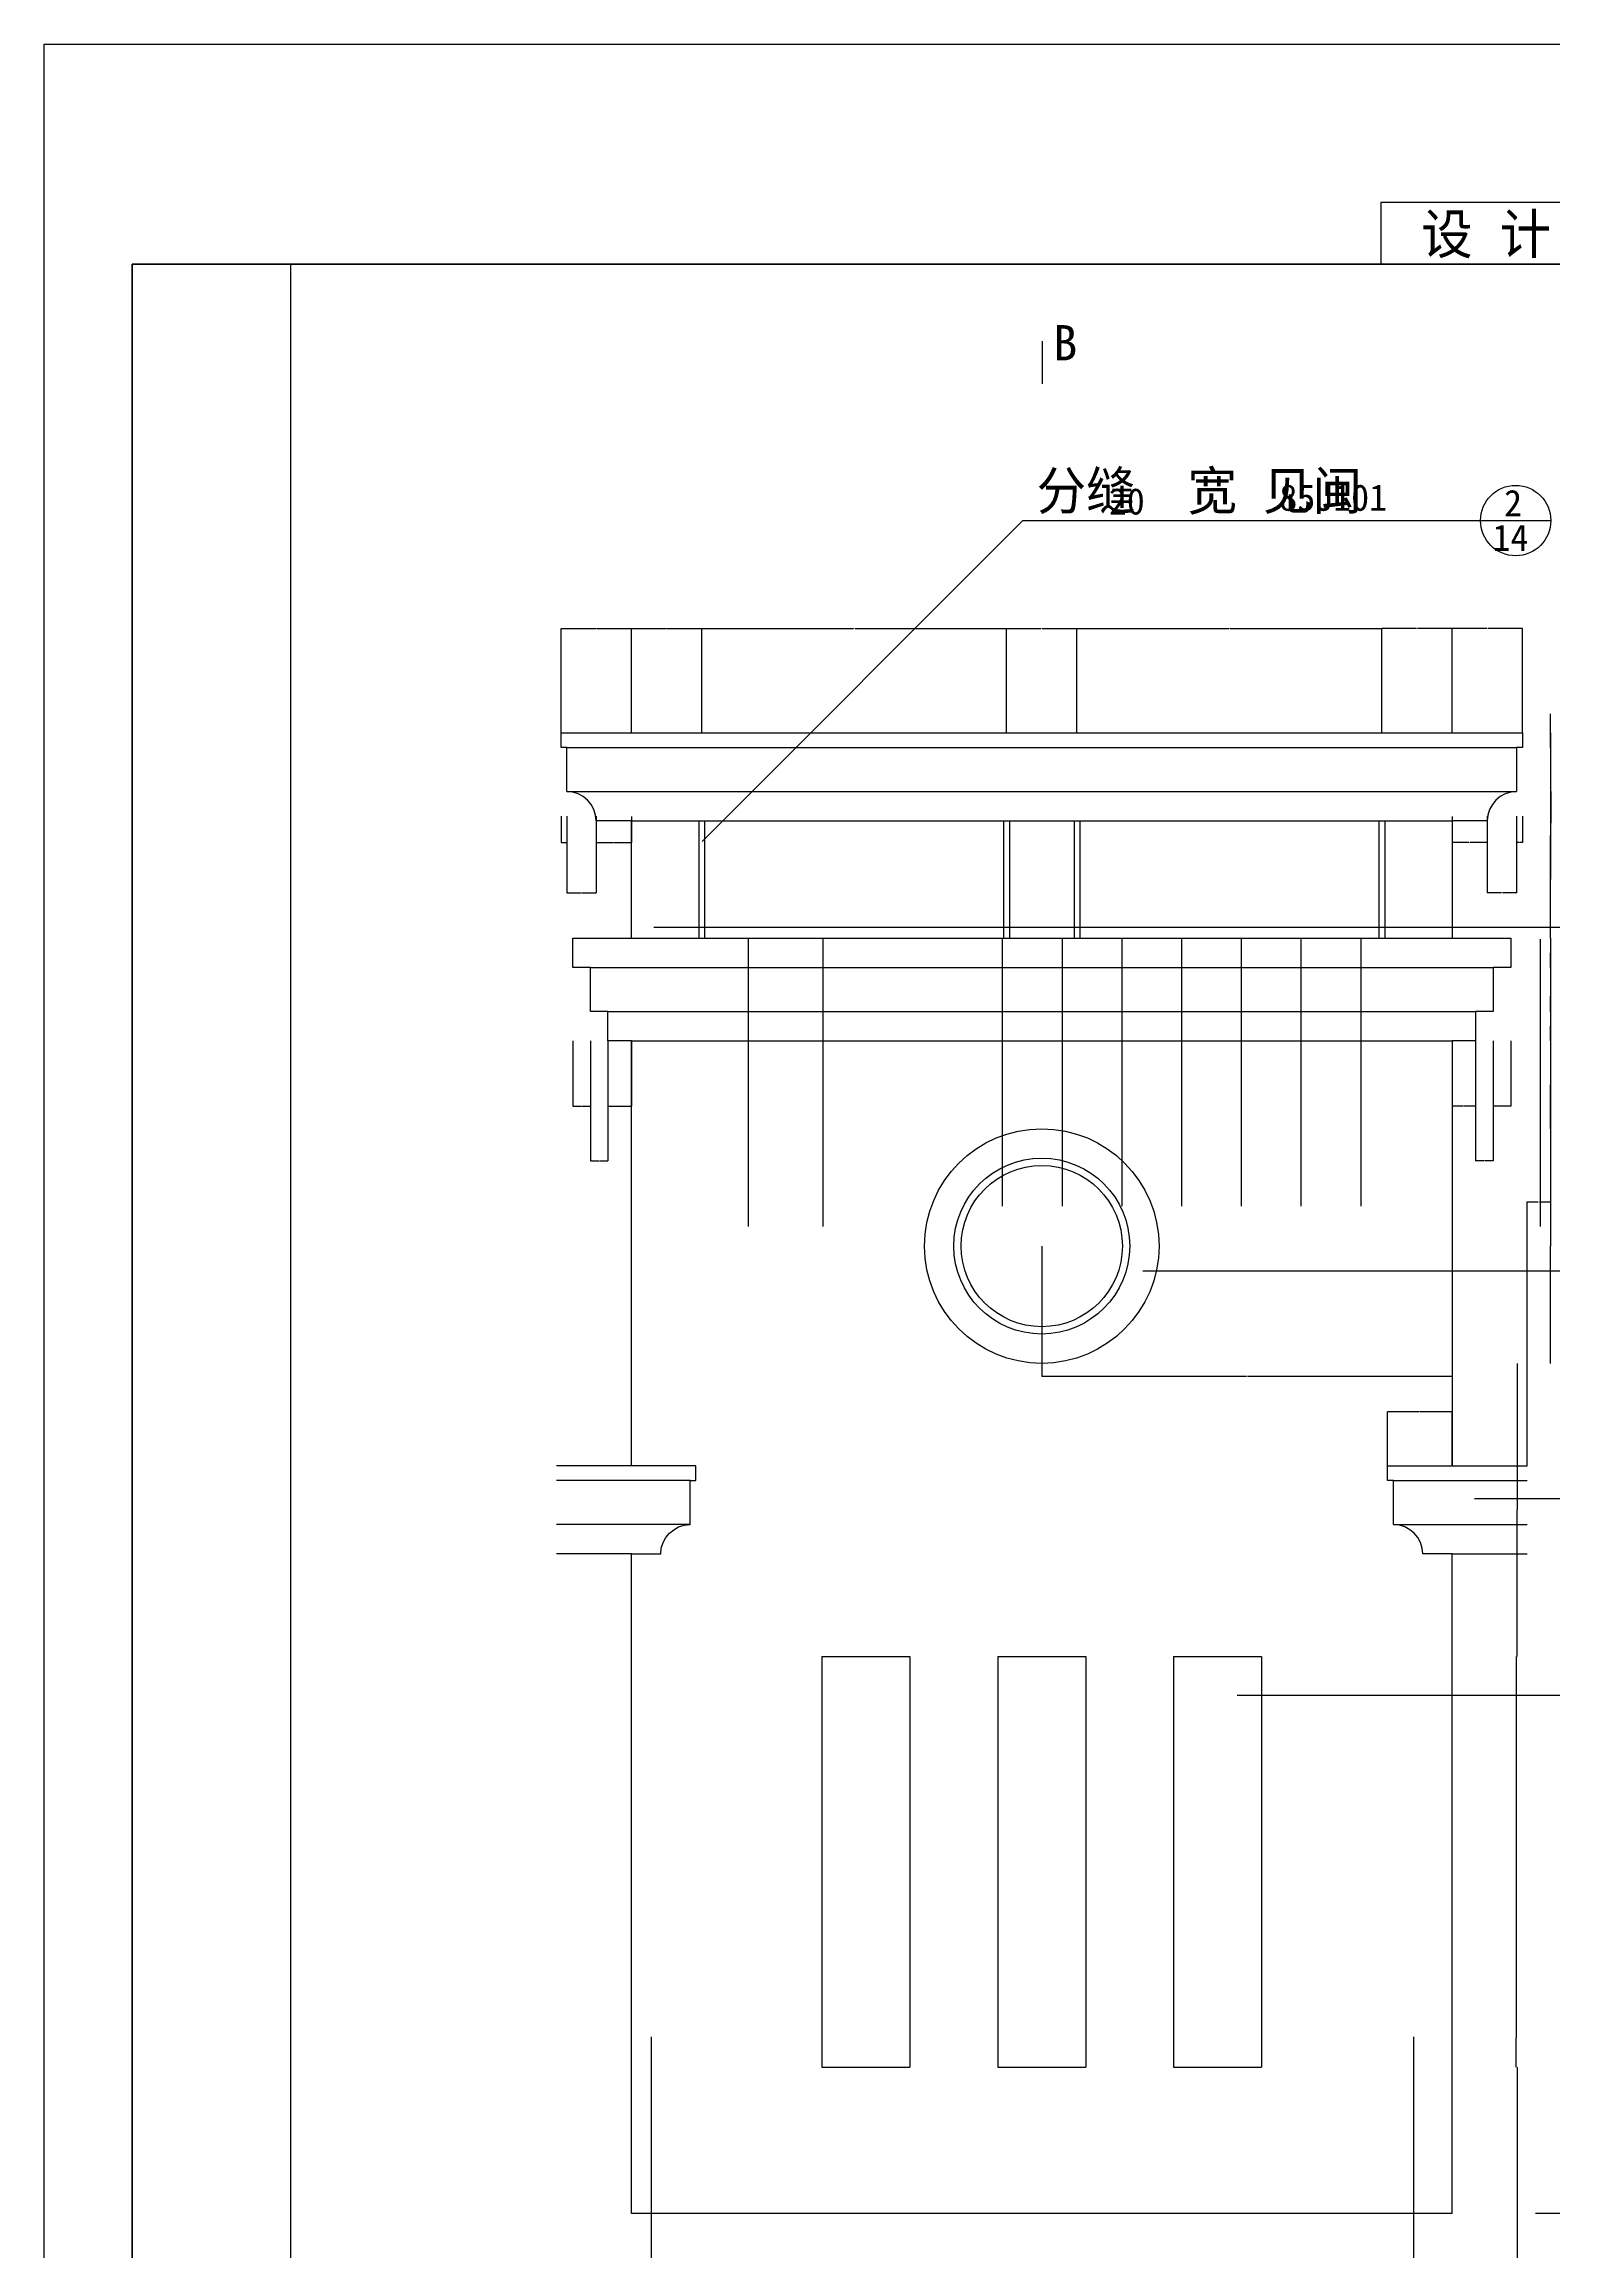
# Model space of a CAD drawing. Header units: metres. Extents: x -2 to 48064, y 0 to 84902.
# Drawn here: x 31792 to 36943, y 68168 to 75698 of the extents above; entities that cross this region are included whole.
import ezdxf

# ---------------------------------------------------------------- set-up
doc = ezdxf.new("R2010")
doc.units = ezdxf.units.M
for name, color, linetype in [('BHATCH', 15, 'Continuous'), ('DIM', 3, 'Continuous'), ('PUB_DIM', 3, 'Continuous'), ('TK', 143, 'Continuous'), ('WALL', 2, 'Continuous'), ('ZX', 1, 'Continuous')]:
    doc.layers.add(name, color=color, linetype=linetype)
doc.dimstyles.get("Standard").update_dxf_attribs({"dimtxt": 2.5, "dimasz": 2.5, "dimexe": 1.25, "dimexo": 0.625, "dimtad": 1, "dimcen": 2.5, "dimazin": 3, "dimtfac": 1, "dimtmove": 0, "dimatfit": 3})

# ---------------------------------------------------------------- blocks, each defined once
blk = doc.blocks.new('*D21')
for p, q in [((36818.14, 71198.78), (36818.14, 70698.78)), ((36817.89, 70698.78), (36817.64, 70698.78)), ((36818.14, 70198.78), (36818.14, 70698.78)), ((36818.14, 70698.78), (36818.14, 70698.78)), ((36818.39, 70698.78), (36818.64, 70698.78))]:
    blk.add_line(p, q)
at = {"layer": 'Defpoints'}
for p in [(36818.14, 71198.78), (36818.14, 70698.78), (36818.14, 70198.78)]:
    blk.add_point(p, dxfattribs=at)
at = {"layer": 'DIM', "insert": (36818.14, 70699.905), "char_height": 1, "attachment_point": 5}
blk.add_mtext('0', dxfattribs=at)
blk = doc.blocks.new('*D22')
for p, q in [((36932.05, 73148.78), (36932.05, 73040.55)), ((36931.12, 73040.55), (36930.87, 73040.55)), ((36931.37, 73048.78), (36931.37, 73040.55)), ((36932.05, 73040.55), (36931.37, 73040.55)), ((36932.3, 73040.55), (36932.55, 73040.55))]:
    blk.add_line(p, q)
at = {"layer": 'Defpoints'}
for p in [(36932.05, 73148.78), (36931.37, 73048.78), (36932.05, 73040.55)]:
    blk.add_point(p, dxfattribs=at)
at = {"layer": 'DIM', "insert": (36931.71, 73039.425), "char_height": 1, "attachment_point": 5}
blk.add_mtext('0,68', dxfattribs=at)
blk = doc.blocks.new('*D23')
for p, q in [((36931.45, 73414.42), (36931.2, 73414.42)), ((36931.7, 73348.78), (36931.7, 73414.42)), ((36931.7, 73298.78), (36931.7, 73414.42)), ((36931.7, 73414.42), (36931.7, 73414.42)), ((36931.95, 73414.42), (36932.2, 73414.42))]:
    blk.add_line(p, q)
at = {"layer": 'Defpoints'}
for p in [(36931.7, 73414.42), (36931.7, 73348.78), (36931.7, 73298.78)]:
    blk.add_point(p, dxfattribs=at)
at = {"layer": 'DIM', "insert": (36931.7, 73415.545), "char_height": 1, "attachment_point": 5}
blk.add_mtext('0', dxfattribs=at)
blk = doc.blocks.new('*D24')
for p, q in [((36931.7, 73048.78), (36931.7, 72848.78)), ((36931.45, 72848.78), (36931.2, 72848.78)), ((36931.7, 72648.78), (36931.7, 72848.78)), ((36931.7, 72848.78), (36931.7, 72848.78)), ((36931.95, 72848.78), (36932.2, 72848.78))]:
    blk.add_line(p, q)
at = {"layer": 'Defpoints'}
for p in [(36931.7, 73048.78), (36931.7, 72848.78), (36931.7, 72648.78)]:
    blk.add_point(p, dxfattribs=at)
at = {"layer": 'DIM', "insert": (36931.7, 72849.905), "char_height": 1, "attachment_point": 5}
blk.add_mtext('0', dxfattribs=at)
blk = doc.blocks.new('*D25')
for p, q in [((36931.7, 72548.78), (36931.7, 72451.32)), ((36931.45, 72451.32), (36931.2, 72451.32)), ((36931.7, 72398.78), (36931.7, 72451.32)), ((36931.7, 72451.32), (36931.7, 72451.32)), ((36931.95, 72451.32), (36932.2, 72451.32))]:
    blk.add_line(p, q)
at = {"layer": 'Defpoints'}
for p in [(36931.7, 72548.78), (36931.7, 72451.32), (36931.7, 72398.78)]:
    blk.add_point(p, dxfattribs=at)
at = {"layer": 'DIM', "insert": (36931.7, 72452.445), "char_height": 1, "attachment_point": 5}
blk.add_mtext('0', dxfattribs=at)
blk = doc.blocks.new('*D26')
for p, q in [((36931.7, 73298.78), (36931.7, 73223.78)), ((36931.45, 73223.78), (36931.2, 73223.78)), ((36931.7, 73223.78), (36932.05, 73223.78)), ((36932.05, 73148.78), (36932.05, 73223.78)), ((36932.3, 73223.78), (36932.55, 73223.78))]:
    blk.add_line(p, q)
at = {"layer": 'Defpoints'}
for p in [(36931.7, 73298.78), (36931.7, 73223.78), (36932.05, 73148.78)]:
    blk.add_point(p, dxfattribs=at)
at = {"layer": 'DIM', "insert": (36931.875, 73224.905), "char_height": 1, "attachment_point": 5}
blk.add_mtext('0,35', dxfattribs=at)
blk = doc.blocks.new('*D27')
for p, q in [((36931.45, 72598.78), (36931.2, 72598.78)), ((36931.7, 72648.78), (36931.7, 72598.78)), ((36931.7, 72548.78), (36931.7, 72598.78)), ((36931.7, 72598.78), (36931.7, 72598.78)), ((36931.95, 72598.78), (36932.2, 72598.78))]:
    blk.add_line(p, q)
at = {"layer": 'Defpoints'}
for p in [(36931.7, 72648.78), (36931.7, 72598.78), (36931.7, 72548.78)]:
    blk.add_point(p, dxfattribs=at)
at = {"layer": 'DIM', "insert": (36931.7, 72599.905), "char_height": 1, "attachment_point": 5}
blk.add_mtext('0', dxfattribs=at)
blk = doc.blocks.new('*D28')
for p, q in [((36931.7, 72398.78), (36931.7, 72348.78)), ((36931.45, 72348.78), (36931.2, 72348.78)), ((36931.7, 72298.78), (36931.7, 72348.78)), ((36931.7, 72348.78), (36931.7, 72348.78)), ((36931.95, 72348.78), (36932.2, 72348.78))]:
    blk.add_line(p, q)
at = {"layer": 'Defpoints'}
for p in [(36931.7, 72398.78), (36931.7, 72348.78), (36931.7, 72298.78)]:
    blk.add_point(p, dxfattribs=at)
at = {"layer": 'DIM', "insert": (36931.7, 72349.905), "char_height": 1, "attachment_point": 5}
blk.add_mtext('0', dxfattribs=at)
blk = doc.blocks.new('*D29')
for p, q in [((36931.7, 72298.78), (36931.7, 72148.78)), ((36931.45, 72148.78), (36931.2, 72148.78)), ((36931.7, 71998.78), (36931.7, 72148.78)), ((36931.7, 72148.78), (36931.7, 72148.78)), ((36931.95, 72148.78), (36932.2, 72148.78))]:
    blk.add_line(p, q)
at = {"layer": 'Defpoints'}
for p in [(36931.7, 72298.78), (36931.7, 72148.78), (36931.7, 71998.78)]:
    blk.add_point(p, dxfattribs=at)
at = {"layer": 'DIM', "insert": (36931.7, 72149.905), "char_height": 1, "attachment_point": 5}
blk.add_mtext('0', dxfattribs=at)
blk = doc.blocks.new('*D30')
for p, q in [((36931.7, 71998.78), (36931.7, 71598.78)), ((36931.45, 71598.78), (36931.2, 71598.78)), ((36931.7, 71198.78), (36931.7, 71598.78)), ((36931.7, 71598.78), (36931.7, 71598.78)), ((36931.95, 71598.78), (36932.2, 71598.78))]:
    blk.add_line(p, q)
at = {"layer": 'Defpoints'}
for p in [(36931.7, 71998.78), (36931.7, 71598.78), (36931.7, 71198.78)]:
    blk.add_point(p, dxfattribs=at)
at = {"layer": 'DIM', "insert": (36931.7, 71599.905), "char_height": 1, "attachment_point": 5}
blk.add_mtext('0', dxfattribs=at)
blk = doc.blocks.new('*D31')
for p, q in [((36814.58, 70198.78), (36814.58, 68898.78)), ((36814.33, 68898.78), (36814.08, 68898.78)), ((36814.58, 68798.78), (36814.58, 68898.78)), ((36814.58, 68898.78), (36814.58, 68898.78)), ((36814.83, 68898.78), (36815.08, 68898.78))]:
    blk.add_line(p, q)
at = {"layer": 'Defpoints'}
for p in [(36814.58, 70198.78), (36814.58, 68898.78), (36814.58, 68798.78)]:
    blk.add_point(p, dxfattribs=at)
at = {"layer": 'DIM', "insert": (36814.58, 68899.905), "char_height": 1, "attachment_point": 5}
blk.add_mtext('0', dxfattribs=at)
blk = doc.blocks.new('*D33')
for p, q in [((33555.71, 73348.78), (33555.71, 73705.06)), ((33555.96, 73705.06), (33674.21, 73705.06)), ((33677.21, 73705.06), (33795.46, 73705.06)), ((33795.71, 73348.78), (33795.71, 73705.06))]:
    blk.add_line(p, q)
at = {"layer": 'Defpoints'}
for p in [(33555.71, 73705.06), (33555.71, 73348.78), (33795.71, 73348.78)]:
    blk.add_point(p, dxfattribs=at)
at = {"layer": 'DIM', "insert": (33675.71, 73705.06), "char_height": 1, "attachment_point": 5}
blk.add_mtext('240', dxfattribs=at)
blk = doc.blocks.new('*D34')
for p, q in [((33795.71, 73348.78), (33795.71, 73705.06)), ((33795.96, 73705.06), (33914.21, 73705.06)), ((33917.21, 73705.06), (34035.46, 73705.06)), ((34035.71, 73348.78), (34035.71, 73705.06))]:
    blk.add_line(p, q)
at = {"layer": 'Defpoints'}
for p in [(33795.71, 73705.06), (33795.71, 73348.78), (34035.71, 73348.78)]:
    blk.add_point(p, dxfattribs=at)
at = {"layer": 'DIM', "insert": (33915.71, 73705.06), "char_height": 1, "attachment_point": 5}
blk.add_mtext('240', dxfattribs=at)
blk = doc.blocks.new('*D35')
for p, q in [((34035.71, 73348.78), (34035.71, 73705.06)), ((34035.96, 73705.06), (34553.71, 73705.06)), ((34557.71, 73705.06), (35075.46, 73705.06)), ((35075.71, 73348.78), (35075.71, 73705.06))]:
    blk.add_line(p, q)
at = {"layer": 'Defpoints'}
for p in [(34035.71, 73705.06), (34035.71, 73348.78), (35075.71, 73348.78)]:
    blk.add_point(p, dxfattribs=at)
at = {"layer": 'DIM', "insert": (34555.71, 73705.06), "char_height": 1, "attachment_point": 5}
blk.add_mtext('1040', dxfattribs=at)
blk = doc.blocks.new('*D36')
for p, q in [((35075.71, 73348.78), (35075.71, 73705.06)), ((35075.96, 73705.06), (35194.21, 73705.06)), ((35197.21, 73705.06), (35315.46, 73705.06)), ((35315.71, 73348.78), (35315.71, 73705.06))]:
    blk.add_line(p, q)
at = {"layer": 'Defpoints'}
for p in [(35075.71, 73705.06), (35075.71, 73348.78), (35315.71, 73348.78)]:
    blk.add_point(p, dxfattribs=at)
at = {"layer": 'DIM', "insert": (35195.71, 73705.06), "char_height": 1, "attachment_point": 5}
blk.add_mtext('240', dxfattribs=at)
blk = doc.blocks.new('*D37')
for p, q in [((35315.71, 73348.78), (35315.71, 73705.06)), ((35315.96, 73705.06), (35833.71, 73705.06)), ((35837.71, 73705.06), (36355.46, 73705.06)), ((36355.71, 73348.78), (36355.71, 73705.06))]:
    blk.add_line(p, q)
at = {"layer": 'Defpoints'}
for p in [(35315.71, 73705.06), (35315.71, 73348.78), (36355.71, 73348.78)]:
    blk.add_point(p, dxfattribs=at)
at = {"layer": 'DIM', "insert": (35835.71, 73705.06), "char_height": 1, "attachment_point": 5}
blk.add_mtext('1040', dxfattribs=at)
blk = doc.blocks.new('*D38')
for p, q in [((36714.21, 73705.06), (36595.46, 73705.06)), ((36595.71, 73348.78), (36595.71, 73705.06)), ((36835.96, 73705.06), (36717.21, 73705.06)), ((36835.71, 73348.78), (36835.71, 73705.06))]:
    blk.add_line(p, q)
at = {"layer": 'Defpoints'}
for p in [(36835.71, 73705.06), (36595.71, 73348.78), (36835.71, 73348.78)]:
    blk.add_point(p, dxfattribs=at)
at = {"layer": 'DIM', "insert": (36715.71, 73705.06), "char_height": 1, "attachment_point": 5}
blk.add_mtext('240', dxfattribs=at)
blk = doc.blocks.new('*D39')
for p, q in [((36474.21, 73705.06), (36355.46, 73705.06)), ((36355.71, 73348.78), (36355.71, 73705.06)), ((36595.96, 73705.06), (36477.21, 73705.06)), ((36595.71, 73348.78), (36595.71, 73705.06))]:
    blk.add_line(p, q)
at = {"layer": 'Defpoints'}
for p in [(36595.71, 73705.06), (36355.71, 73348.78), (36595.71, 73348.78)]:
    blk.add_point(p, dxfattribs=at)
at = {"layer": 'DIM', "insert": (36475.71, 73705.06), "char_height": 1, "attachment_point": 5}
blk.add_mtext('240', dxfattribs=at)
blk = doc.blocks.new('*D40')
for p, q in [((36715.71, 73065.19), (36715.71, 72802.91)), ((36815.71, 73065.19), (36815.71, 72802.91)), ((36764.21, 72802.91), (36715.46, 72802.91)), ((36815.96, 72802.91), (36767.21, 72802.91))]:
    blk.add_line(p, q)
at = {"layer": 'Defpoints'}
for p in [(36715.71, 73065.19), (36815.71, 73065.19), (36815.71, 72802.91)]:
    blk.add_point(p, dxfattribs=at)
at = {"layer": 'DIM', "insert": (36765.71, 72802.91), "char_height": 1, "attachment_point": 5}
blk.add_mtext('100', dxfattribs=at)
blk = doc.blocks.new('*D41')
for p, q in [((36815.71, 73065.19), (36815.71, 72974.97)), ((36835.71, 73065.19), (36835.71, 72974.97)), ((36824.71, 72974.97), (36815.46, 72974.97)), ((36835.96, 72974.97), (36826.71, 72974.97))]:
    blk.add_line(p, q)
at = {"layer": 'Defpoints'}
for p in [(36815.71, 73065.19), (36835.71, 73065.19), (36835.71, 72974.97)]:
    blk.add_point(p, dxfattribs=at)
at = {"layer": 'DIM', "insert": (36825.71, 72974.97), "char_height": 1, "attachment_point": 5}
blk.add_mtext('20', dxfattribs=at)
blk = doc.blocks.new('*D42')
for p, q in [((36595.71, 73063.97), (36595.71, 72974.97)), ((36715.71, 73065.19), (36715.71, 72974.97)), ((36654.21, 72974.97), (36595.46, 72974.97)), ((36715.96, 72974.97), (36657.21, 72974.97))]:
    blk.add_line(p, q)
at = {"layer": 'Defpoints'}
for p in [(36595.71, 73063.97), (36715.71, 73065.19), (36715.71, 72974.97)]:
    blk.add_point(p, dxfattribs=at)
at = {"layer": 'DIM', "insert": (36655.71, 72974.97), "char_height": 1, "attachment_point": 5}
blk.add_mtext('120', dxfattribs=at)
blk = doc.blocks.new('*D43')
for p, q in [((36735.71, 72298.6), (36735.71, 72076.12)), ((36795.71, 72298.6), (36795.71, 72076.12)), ((36764.71, 72076.12), (36735.46, 72076.12)), ((36795.96, 72076.12), (36766.71, 72076.12))]:
    blk.add_line(p, q)
at = {"layer": 'Defpoints'}
for p in [(36735.71, 72298.6), (36795.71, 72298.6), (36795.71, 72076.12)]:
    blk.add_point(p, dxfattribs=at)
at = {"layer": 'DIM', "insert": (36765.71, 72076.12), "char_height": 1, "attachment_point": 5}
blk.add_mtext('60', dxfattribs=at)
blk = doc.blocks.new('*D44')
for p, q in [((36675.71, 72298.78), (36675.71, 71889.21)), ((36735.71, 72298.6), (36735.71, 71889.21)), ((36704.71, 71889.21), (36675.46, 71889.21)), ((36735.96, 71889.21), (36706.71, 71889.21))]:
    blk.add_line(p, q)
at = {"layer": 'Defpoints'}
for p in [(36675.71, 72298.78), (36735.71, 72298.6), (36735.71, 71889.21)]:
    blk.add_point(p, dxfattribs=at)
at = {"layer": 'DIM', "insert": (36705.71, 71889.21), "char_height": 1, "attachment_point": 5}
blk.add_mtext('60', dxfattribs=at)
blk = doc.blocks.new('*D45')
for p, q in [((36595.71, 72298.78), (36595.71, 72076.12)), ((36675.71, 72298.78), (36675.71, 72076.12)), ((36634.71, 72076.12), (36595.46, 72076.12)), ((36675.96, 72076.12), (36636.71, 72076.12))]:
    blk.add_line(p, q)
at = {"layer": 'Defpoints'}
for p in [(36595.71, 72298.78), (36675.71, 72298.78), (36675.71, 72076.12)]:
    blk.add_point(p, dxfattribs=at)
at = {"layer": 'DIM', "insert": (36635.71, 72076.12), "char_height": 1, "attachment_point": 5}
blk.add_mtext('80', dxfattribs=at)
blk = doc.blocks.new('*D46')
for p, q in [((33655.71, 72298.6), (33655.71, 71889.21)), ((33715.71, 72298.78), (33715.71, 71889.21)), ((33655.96, 71889.21), (33684.71, 71889.21)), ((33686.71, 71889.21), (33715.46, 71889.21))]:
    blk.add_line(p, q)
at = {"layer": 'Defpoints'}
for p in [(33655.71, 72298.6), (33715.71, 72298.78), (33655.71, 71889.21)]:
    blk.add_point(p, dxfattribs=at)
at = {"layer": 'DIM', "insert": (33685.71, 71889.21), "char_height": 1, "attachment_point": 5}
blk.add_mtext('60', dxfattribs=at)
blk = doc.blocks.new('*D47')
for p, q in [((33595.71, 72298.6), (33595.71, 72076.12)), ((33655.71, 72298.6), (33655.71, 72076.12)), ((33595.96, 72076.12), (33624.71, 72076.12)), ((33626.71, 72076.12), (33655.46, 72076.12))]:
    blk.add_line(p, q)
at = {"layer": 'Defpoints'}
for p in [(33595.71, 72298.6), (33655.71, 72298.6), (33595.71, 72076.12)]:
    blk.add_point(p, dxfattribs=at)
at = {"layer": 'DIM', "insert": (33625.71, 72076.12), "char_height": 1, "attachment_point": 5}
blk.add_mtext('60', dxfattribs=at)
blk = doc.blocks.new('*D48')
for p, q in [((33715.71, 72298.78), (33715.71, 72076.12)), ((33795.71, 72298.78), (33795.71, 72076.12)), ((33715.96, 72076.12), (33754.71, 72076.12)), ((33756.71, 72076.12), (33795.46, 72076.12))]:
    blk.add_line(p, q)
at = {"layer": 'Defpoints'}
for p in [(33715.71, 72298.78), (33795.71, 72298.78), (33715.71, 72076.12)]:
    blk.add_point(p, dxfattribs=at)
at = {"layer": 'DIM', "insert": (33755.71, 72076.12), "char_height": 1, "attachment_point": 5}
blk.add_mtext('80', dxfattribs=at)
blk = doc.blocks.new('*D49')
for p, q in [((33675.71, 73065.19), (33675.71, 72974.97)), ((33795.71, 73063.97), (33795.71, 72974.97)), ((33675.96, 72974.97), (33734.21, 72974.97)), ((33737.21, 72974.97), (33795.46, 72974.97))]:
    blk.add_line(p, q)
at = {"layer": 'Defpoints'}
for p in [(33675.71, 73065.19), (33795.71, 73063.97), (33675.71, 72974.97)]:
    blk.add_point(p, dxfattribs=at)
at = {"layer": 'DIM', "insert": (33735.71, 72974.97), "char_height": 1, "attachment_point": 5}
blk.add_mtext('120', dxfattribs=at)
blk = doc.blocks.new('*D50')
for p, q in [((33555.71, 73065.19), (33555.71, 72974.97)), ((33575.71, 73065.19), (33575.71, 72974.97)), ((33555.96, 72974.97), (33564.71, 72974.97)), ((33566.71, 72974.97), (33575.46, 72974.97))]:
    blk.add_line(p, q)
at = {"layer": 'Defpoints'}
for p in [(33555.71, 73065.19), (33575.71, 73065.19), (33555.71, 72974.97)]:
    blk.add_point(p, dxfattribs=at)
at = {"layer": 'DIM', "insert": (33565.71, 72974.97), "char_height": 1, "attachment_point": 5}
blk.add_mtext('20', dxfattribs=at)
blk = doc.blocks.new('*D51')
for p, q in [((33575.71, 73065.19), (33575.71, 72802.91)), ((33675.71, 73065.19), (33675.71, 72802.91)), ((33575.96, 72802.91), (33624.21, 72802.91)), ((33627.21, 72802.91), (33675.46, 72802.91))]:
    blk.add_line(p, q)
at = {"layer": 'Defpoints'}
for p in [(33575.71, 73065.19), (33675.71, 73065.19), (33575.71, 72802.91)]:
    blk.add_point(p, dxfattribs=at)
at = {"layer": 'DIM', "insert": (33625.71, 72802.91), "char_height": 1, "attachment_point": 5}
blk.add_mtext('100', dxfattribs=at)
blk = doc.blocks.new('*D54')
for p, q in [((36595.71, 71628.07), (36595.71, 71154.01)), ((35195.71, 71598.78), (35195.71, 71154.01)), ((35893.71, 71154.01), (35195.46, 71154.01)), ((36595.96, 71154.01), (35897.71, 71154.01))]:
    blk.add_line(p, q)
at = {"layer": 'Defpoints'}
for p in [(36595.71, 71628.07), (35195.71, 71598.78), (36595.71, 71154.01)]:
    blk.add_point(p, dxfattribs=at)
at = {"layer": 'DIM', "insert": (35895.71, 71154.01), "char_height": 1, "attachment_point": 5}
blk.add_mtext('1400', dxfattribs=at)
blk = doc.blocks.new('*D55')
for p, q in [((36931.7, 73348.78), (36931.7, 72998.78)), ((36931.45, 72998.78), (36931.2, 72998.78)), ((36931.7, 72648.78), (36931.7, 72998.78)), ((36931.7, 72998.78), (36931.7, 72998.78)), ((36931.95, 72998.78), (36932.2, 72998.78))]:
    blk.add_line(p, q)
at = {"layer": 'Defpoints'}
for p in [(36931.7, 73348.78), (36931.7, 72998.78), (36931.7, 72648.78)]:
    blk.add_point(p, dxfattribs=at)
at = {"layer": 'DIM', "insert": (36931.7, 72999.905), "char_height": 1, "attachment_point": 5}
blk.add_mtext('0', dxfattribs=at)
blk = doc.blocks.new('*D56')
for p, q in [((36931.7, 72648.78), (36931.7, 71748.78)), ((36888.975, 71748.78), (36851, 71748.78)), ((36851.25, 70848.78), (36851.25, 71748.78)), ((36931.95, 71748.78), (36893.975, 71748.78))]:
    blk.add_line(p, q)
at = {"layer": 'Defpoints'}
for p in [(36931.7, 72648.78), (36931.7, 71748.78), (36851.25, 70848.78)]:
    blk.add_point(p, dxfattribs=at)
at = {"layer": 'DIM', "insert": (36891.475, 71748.78), "char_height": 1, "attachment_point": 5}
blk.add_mtext('80,45', dxfattribs=at)
blk = doc.blocks.new('*D159')
for p, q in [((36375.71, 70848.78), (36375.71, 71034.66)), ((36375.96, 71034.66), (36484.21, 71034.66)), ((36487.21, 71034.66), (36595.46, 71034.66)), ((36595.71, 70848.78), (36595.71, 71034.66))]:
    blk.add_line(p, q)
at = {"layer": 'Defpoints'}
for p in [(36375.71, 71034.66), (36375.71, 70848.78), (36595.71, 70848.78)]:
    blk.add_point(p, dxfattribs=at)
at = {"layer": 'DIM', "insert": (36485.71, 71034.66), "char_height": 1, "attachment_point": 5}
blk.add_mtext('220', dxfattribs=at)
blk = doc.blocks.new('*D179')
for p, q in [((36817.91, 68798.78), (36817.91, 67848.78)), ((36817.91, 68298.78), (36817.91, 67848.78)), ((36817.66, 67848.78), (36817.41, 67848.78)), ((36817.91, 67848.78), (36817.91, 67848.78)), ((36818.16, 67848.78), (36818.41, 67848.78))]:
    blk.add_line(p, q)
at = {"layer": 'Defpoints'}
for p in [(36817.91, 68798.78), (36817.91, 68298.78), (36817.91, 67848.78)]:
    blk.add_point(p, dxfattribs=at)
at = {"layer": 'DIM', "insert": (36817.91, 67849.905), "char_height": 1, "attachment_point": 5}
blk.add_mtext('0', dxfattribs=at)

msp = doc.modelspace()

# ---------------------------------------------------------------- linework, layer by layer
at = {"layer": 'BHATCH'}
for p, q in [((33575.71, 73298.78), (36815.71, 73298.78)), ((33575.71, 73148.78), (36815.71, 73148.78)), ((33795.71, 73048.78), (36595.71, 73048.78)), ((34025.71, 73048.78), (34025.71, 72648.78)), ((34045.71, 73048.78), (34045.71, 72648.78)), ((35065.71, 73048.78), (35065.71, 72648.78)), ((35085.71, 73048.78), (35085.71, 72648.78)), ((35305.71, 73048.78), (35305.71, 72648.78)), ((35325.71, 73048.78), (35325.71, 72648.78)), ((36345.71, 73048.78), (36345.71, 72648.78)), ((36365.71, 73048.78), (36365.71, 72648.78)), ((33655.71, 72548.78), (36735.71, 72548.78)), ((33715.71, 72398.78), (36675.71, 72398.78)), ((33795.71, 72298.78), (36595.71, 72298.78)), ((33995.71, 70798.78), (33540.18, 70798.78)), ((36395.71, 70798.78), (36851.25, 70798.78)), ((33995.71, 70648.78), (33540.18, 70648.78)), ((36395.71, 70648.78), (36851.25, 70648.78)), ((33795.71, 70548.78), (33540.18, 70548.78)), ((36595.71, 70548.78), (36851.25, 70548.78)), ((34445.71, 70198.78), (34745.71, 70198.78)), ((34445.71, 70198.78), (34445.71, 68798.78)), ((34745.71, 70198.78), (34745.71, 68798.78)), ((35045.71, 70198.78), (35045.71, 68798.78)), ((35045.71, 70198.78), (35345.71, 70198.78)), ((35345.71, 70198.78), (35345.71, 68798.78)), ((35645.71, 70198.78), (35645.71, 68798.78)), ((35645.71, 70198.78), (35945.71, 70198.78)), ((35945.71, 70198.78), (35945.71, 68798.78)), ((34445.71, 68798.78), (34745.71, 68798.78)), ((35045.71, 68798.78), (35345.71, 68798.78)), ((35645.71, 68798.78), (35945.71, 68798.78))]:
    msp.add_line(p, q, dxfattribs=at)
at = {"layer": 'DIM'}
for p, q in [((34036.98, 72978.52), (35131.6, 74073.14)), ((35131.6, 74073.14), (36932.46, 74073.14))]:
    msp.add_line(p, q, dxfattribs=at)
msp.add_lwpolyline([(35196.63, 74684.9), (35196.63, 74538.92)], dxfattribs=at)
msp.add_circle((36812.46, 74073.14), 120, dxfattribs=at)
at = {"layer": 'PUB_DIM'}
msp.add_line((36880.3, 68299.89), (37272.87, 68299.89), dxfattribs=at)
at = {"layer": 'TK'}
for p, q in [((40402.31, 75157.9), (36352.31, 75157.9)), ((36352.31, 75157.9), (36352.31, 74947.9)), ((32092.31, 74947.9), (32092.31, 63397.9)), ((40402.31, 74947.9), (32092.31, 74947.9)), ((32632.31, 74947.9), (32632.31, 63397.9)), ((35539.97, 71514.31), (37613.82, 71514.31)), ((36671.91, 70738.27), (37613.82, 70738.27)), ((35862.2, 70066.87), (37613.82, 70066.87))]:
    msp.add_line(p, q, dxfattribs=at)
for points in [[(31792.31, 75697.9), (40702.31, 75697.9), (40702.31, 63097.9), (31792.31, 63097.9)], [(32092.31, 74947.9), (40402.31, 74947.9), (40402.31, 63397.9), (32092.31, 63397.9)]]:
    msp.add_lwpolyline(points, close=True, dxfattribs=at)
for points in [[(40402.31, 74947.9), (40402.31, 63397.9), (32092.31, 63397.9), (32092.31, 74947.9), (40402.31, 74947.9)], [(32632.31, 74947.9), (32632.31, 63397.9)]]:
    msp.add_lwpolyline(points, dxfattribs=at)
at = {"layer": 'WALL'}
for points in [[(33795.71, 72648.78), (33795.71, 73048.78), (33675.71, 73048.78, 0.41), (33575.71, 73148.78), (33575.71, 73298.78), (33555.71, 73298.78), (33555.71, 73348.78), (36835.71, 73348.78), (36835.71, 73298.78), (36815.71, 73298.78), (36815.71, 73148.78, 0.41), (36715.71, 73048.78), (36595.71, 73048.78), (36595.71, 72648.78)], [(36595.71, 68298.78), (33795.71, 68298.78), (33795.71, 70548.78), (33895.71, 70548.78, -0.41), (33995.71, 70648.78), (33995.71, 70798.78), (34015.71, 70798.78), (34015.71, 70848.78), (33540.18, 70848.78)], [(36595.71, 68298.78), (36595.71, 70548.78), (36495.71, 70548.78, 0.41), (36395.71, 70648.78), (36395.71, 70798.78), (36375.71, 70798.78), (36375.71, 70848.78), (36851.25, 70848.78)]]:
    msp.add_lwpolyline(points, format="xyb", dxfattribs=at)
msp.add_lwpolyline([(33795.71, 70848.78), (33795.71, 72298.78), (33715.71, 72298.78), (33715.71, 72398.78), (33655.71, 72398.78), (33655.71, 72548.78), (33595.71, 72548.78), (33595.71, 72648.78), (36795.71, 72648.78), (36795.71, 72548.78), (36735.71, 72548.78), (36735.71, 72398.78), (36675.71, 72398.78), (36675.71, 72298.78), (36595.71, 72298.78), (36595.71, 70848.78)], dxfattribs=at)
for radius in [400, 300, 275]:
    msp.add_circle((35195.71, 71598.78), radius, dxfattribs=at)
at = {"layer": 'ZX'}
for p, q in [((37472.35, 72685.16), (33872.35, 72685.16)), ((34193.85, 72645.16), (34193.85, 71665.31)), ((34449.02, 72645.16), (34449.02, 71665.31)), ((35060.85, 72645.16), (35060.85, 71735.16)), ((35264.85, 72645.16), (35264.85, 71735.16)), ((35468.85, 72645.16), (35468.85, 71735.16)), ((35672.35, 72645.16), (35672.35, 71735.16)), ((35875.85, 72645.16), (35875.85, 71735.16)), ((36079.85, 72645.16), (36079.85, 71735.16)), ((36283.85, 72645.16), (36283.85, 71735.16)), ((36895.68, 72645.16), (36895.68, 71665.31)), ((33863.76, 68902.11), (33863.76, 67587.36)), ((36463.76, 68902.11), (36463.76, 67587.36))]:
    msp.add_line(p, q, dxfattribs=at)

# ---------------------------------------------------------------- texts
at = {"layer": 'DIM'}
for s, height, p in [('B', 120, (35235.07, 74619.59)), ('分缝  宽 见闽', 130, (35178.06, 74109.93)), ('20', 90, (35424.69, 74093.68)), ('85J101', 90, (36006.45, 74106.39)), ('2', 90, (36773.03, 74088.04)), ('14', 90, (36733.59, 73969.81))]:
    msp.add_text(s, height=height, dxfattribs=at).set_placement(p)
at = {"layer": 'TK'}
msp.add_text('设 计', height=135, dxfattribs=at).set_placement((36490.47, 74982.77))

# ---------------------------------------------------------------- dimensions: what is measured, and where the dimension line sits
at = {"layer": 'DIM'}
for base, p1, p2, picture, middle in [((33555.71, 73705.06), (33555.71, 73348.78), (33795.71, 73348.78), '*D33', (33675.71, 73705.06)), ((33795.71, 73705.06), (33795.71, 73348.78), (34035.71, 73348.78), '*D34', (33915.71, 73705.06)), ((34035.71, 73705.06), (34035.71, 73348.78), (35075.71, 73348.78), '*D35', (34555.71, 73705.06)), ((35075.71, 73705.06), (35075.71, 73348.78), (35315.71, 73348.78), '*D36', (35195.71, 73705.06)), ((35315.71, 73705.06), (35315.71, 73348.78), (36355.71, 73348.78), '*D37', (35835.71, 73705.06)), ((36595.71, 73705.06), (36595.71, 73348.78), (36355.71, 73348.78), '*D39', (36475.71, 73705.06)), ((36835.71, 73705.06), (36835.71, 73348.78), (36595.71, 73348.78), '*D38', (36715.71, 73705.06)), ((36931.7, 73414.42), (36931.7, 73348.78), (36931.7, 73298.78), '*D23', (36931.7, 73415.545)), ((36931.7, 72998.78), (36931.7, 73348.78), (36931.7, 72648.78), '*D55', (36931.7, 72999.905)), ((36931.7, 73223.78), (36931.7, 73298.78), (36932.05, 73148.78), '*D26', (36931.875, 73224.905)), ((36932.05, 73040.55), (36932.05, 73148.78), (36931.37, 73048.78), '*D22', (36931.71, 73039.425)), ((33555.71, 72974.97), (33555.71, 73065.19), (33575.71, 73065.19), '*D50', (33565.71, 72974.97)), ((33575.71, 72802.91), (33575.71, 73065.19), (33675.71, 73065.19), '*D51', (33625.71, 72802.91)), ((33675.71, 72974.97), (33675.71, 73065.19), (33795.71, 73063.97), '*D49', (33735.71, 72974.97)), ((36715.71, 72974.97), (36715.71, 73065.19), (36595.71, 73063.97), '*D42', (36655.71, 72974.97)), ((36815.71, 72802.91), (36815.71, 73065.19), (36715.71, 73065.19), '*D40', (36765.71, 72802.91)), ((36835.71, 72974.97), (36835.71, 73065.19), (36815.71, 73065.19), '*D41', (36825.71, 72974.97)), ((36931.7, 72848.78), (36931.7, 73048.78), (36931.7, 72648.78), '*D24', (36931.7, 72849.905)), ((36931.7, 71748.78), (36931.7, 72648.78), (36851.25, 70848.78), '*D56', (36891.475, 71748.78)), ((36931.7, 72598.78), (36931.7, 72648.78), (36931.7, 72548.78), '*D27', (36931.7, 72599.905)), ((36931.7, 72451.32), (36931.7, 72548.78), (36931.7, 72398.78), '*D25', (36931.7, 72452.445)), ((36931.7, 72348.78), (36931.7, 72398.78), (36931.7, 72298.78), '*D28', (36931.7, 72349.905)), ((33595.71, 72076.12), (33595.71, 72298.6), (33655.71, 72298.6), '*D47', (33625.71, 72076.12)), ((33655.71, 71889.21), (33655.71, 72298.6), (33715.71, 72298.78), '*D46', (33685.71, 71889.21)), ((33715.71, 72076.12), (33715.71, 72298.78), (33795.71, 72298.78), '*D48', (33755.71, 72076.12)), ((36675.71, 72076.12), (36675.71, 72298.78), (36595.71, 72298.78), '*D45', (36635.71, 72076.12)), ((36735.71, 71889.21), (36735.71, 72298.6), (36675.71, 72298.78), '*D44', (36705.71, 71889.21)), ((36795.71, 72076.12), (36795.71, 72298.6), (36735.71, 72298.6), '*D43', (36765.71, 72076.12)), ((36931.7, 72148.78), (36931.7, 72298.78), (36931.7, 71998.78), '*D29', (36931.7, 72149.905)), ((36931.7, 71598.78), (36931.7, 71998.78), (36931.7, 71198.78), '*D30', (36931.7, 71599.905)), ((36595.71, 71154.01), (36595.71, 71628.07), (35195.71, 71598.78), '*D54', (35895.71, 71154.01)), ((36818.14, 70698.78), (36818.14, 71198.78), (36818.14, 70198.78), '*D21', (36818.14, 70699.905)), ((36375.71, 71034.66), (36375.71, 70848.78), (36595.71, 70848.78), '*D159', (36485.71, 71034.66)), ((36814.58, 68898.78), (36814.58, 70198.78), (36814.58, 68798.78), '*D31', (36814.58, 68899.905)), ((36817.91, 67848.78), (36817.91, 68798.78), (36817.91, 68298.78), '*D179', (36817.91, 67849.905))]:
    dim = msp.add_linear_dim(base=base, p1=p1, p2=p2, dimstyle='Standard', dxfattribs=at)
    dim.commit()
    dim.dimension.update_dxf_attribs({"geometry": picture, "text_midpoint": middle})

doc.saveas('drawing.dxf')
